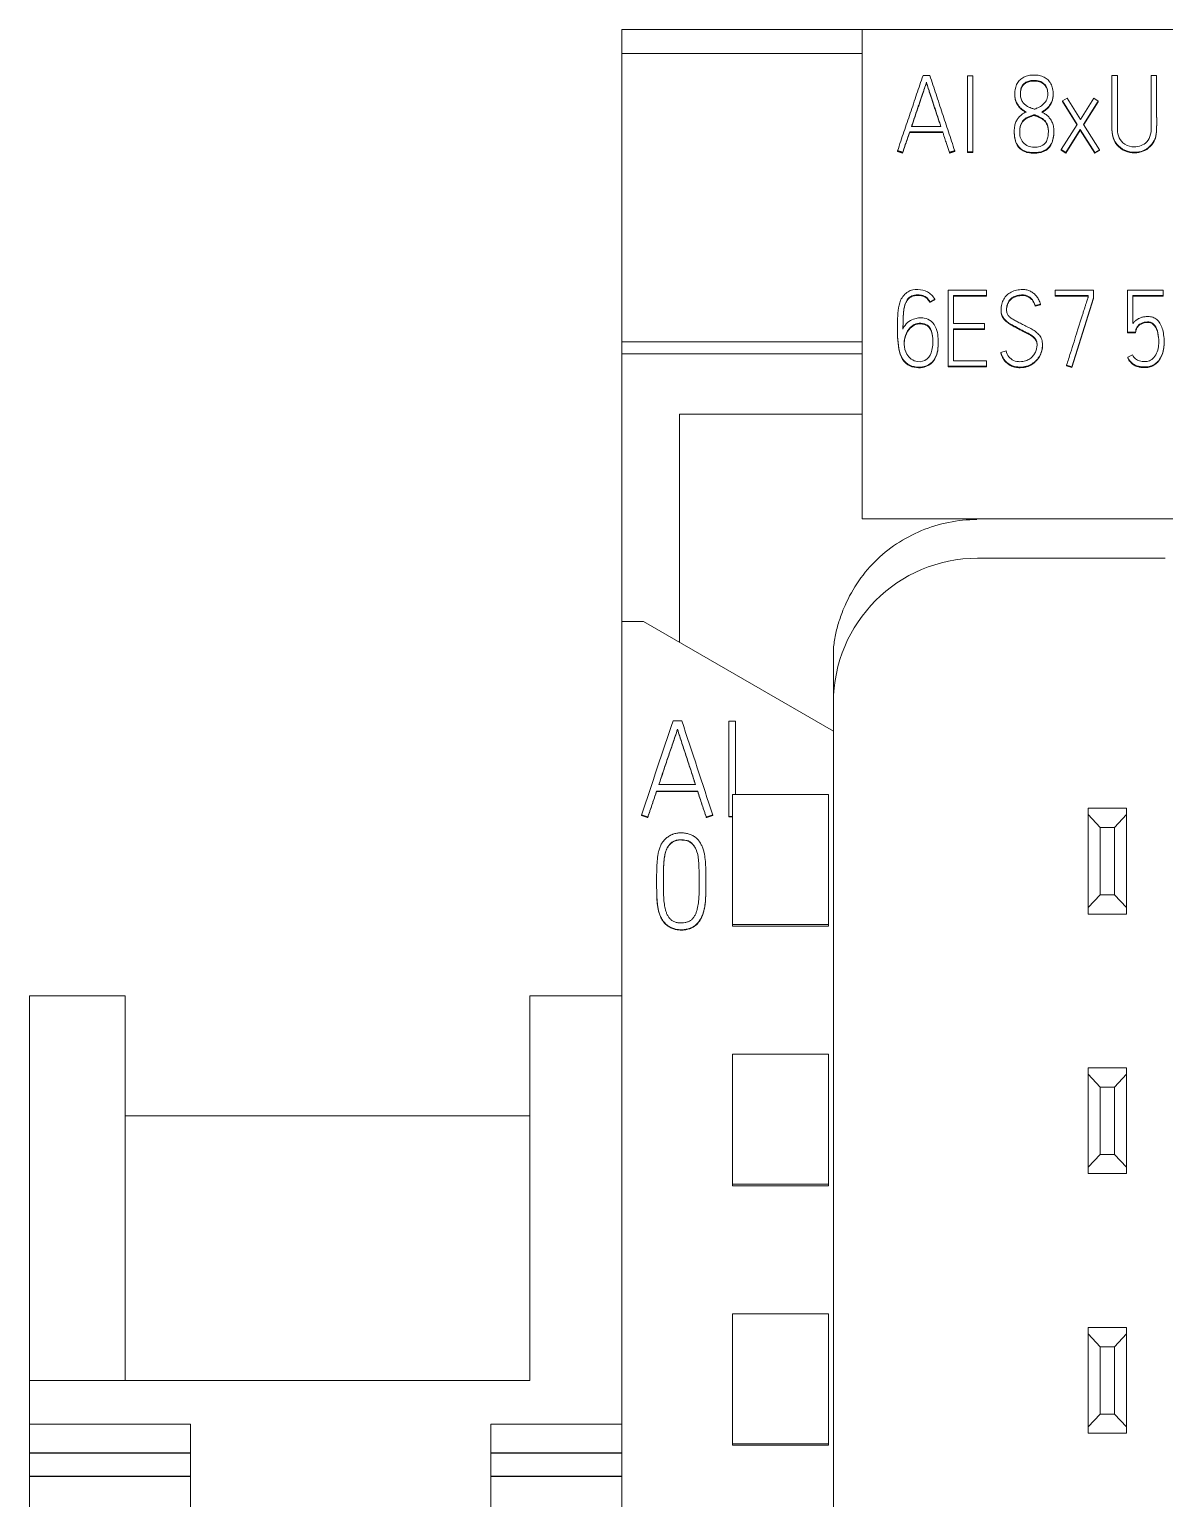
# Model space of a CAD drawing. Header units: millimetres. Extents: x 0 to 594, y 0 to 420.
# Drawn here: x 90.12 to 113.73, y 347.64 to 378.2 of the extents above; entities that cross this region are included whole.
import ezdxf

# ---------------------------------------------------------------- set-up
doc = ezdxf.new("R2010")
doc.units = ezdxf.units.MM
doc.layers.add('1', color=7, linetype='Continuous')

msp = doc.modelspace()

# ---------------------------------------------------------------- linework, layer by layer
at = {"layer": '1', "color": 7, "linetype": 'Continuous', "lineweight": 13}
for p, q in [((102.444, 378.201), (102.444, 377.701)), ((107.444, 378.201), (102.444, 378.201)), ((107.444, 368.018), (107.444, 378.201)), ((132.244, 378.201), (107.444, 378.201)), ((102.444, 371.701), (102.444, 377.701)), ((107.444, 377.701), (102.444, 377.701)), ((113.455, 377.243), (113.455, 377.23)), ((108.779, 377.102), (108.779, 377.089)), ((110.619, 376.857), (110.619, 376.844)), ((111.416, 376.844), (111.416, 376.856)), ((113.455, 377.009), (113.455, 376.988)), ((113.455, 376.804), (113.455, 376.817)), ((111.704, 376.772), (111.609, 376.713)), ((111.609, 376.713), (111.609, 376.7)), ((111.609, 376.713), (111.915, 376.226)), ((111.609, 376.7), (111.911, 376.22)), ((111.981, 376.33), (111.704, 376.772)), ((112.261, 376.768), (111.981, 376.33)), ((112.046, 376.226), (112.354, 376.708)), ((112.05, 376.22), (112.354, 376.695)), ((112.354, 376.708), (112.261, 376.768)), ((112.354, 376.708), (112.354, 376.695)), ((112.638, 376.619), (112.638, 376.606)), ((113.455, 376.558), (113.455, 376.545)), ((111.915, 376.226), (111.582, 375.702)), ((112.376, 375.696), (112.046, 376.226)), ((108.431, 376.072), (108.431, 376.059)), ((109.117, 376.072), (109.117, 376.059)), ((110.606, 376.082), (110.606, 376.07)), ((111.429, 376.067), (111.429, 376.08)), ((111.677, 375.643), (111.979, 376.12)), ((111.677, 375.63), (111.979, 376.108)), ((111.979, 376.12), (111.979, 376.108)), ((111.979, 376.12), (112.281, 375.638)), ((111.979, 376.108), (112.281, 375.626)), ((112.637, 376.199), (112.637, 376.186)), ((108.178, 375.678), (108.178, 375.665)), ((108.284, 375.643), (108.284, 375.63)), ((109.259, 375.63), (109.257, 375.636)), ((109.259, 375.643), (109.259, 375.63)), ((109.367, 375.678), (109.367, 375.665)), ((109.634, 375.654), (109.634, 375.641)), ((109.745, 375.654), (109.745, 375.641)), ((111.582, 375.702), (111.582, 375.69)), ((111.582, 375.702), (111.677, 375.643)), ((111.582, 375.69), (111.677, 375.63)), ((111.677, 375.643), (111.677, 375.63)), ((112.281, 375.638), (112.376, 375.696)), ((112.281, 375.626), (112.376, 375.683)), ((112.281, 375.638), (112.281, 375.626)), ((112.376, 375.696), (112.376, 375.683)), ((108.955, 372.588), (108.852, 372.535)), ((108.955, 372.575), (108.852, 372.522)), ((108.852, 372.535), (108.852, 372.522)), ((108.955, 372.588), (108.955, 372.575)), ((109.232, 372.777), (109.232, 371.195)), ((110.029, 372.777), (109.232, 372.777)), ((109.343, 372.084), (109.343, 372.665)), ((109.343, 372.665), (110.029, 372.665)), ((109.343, 372.652), (110.029, 372.652)), ((110.029, 372.665), (110.029, 372.777)), ((110.029, 372.665), (110.029, 372.652)), ((111.458, 372.779), (111.458, 372.667)), ((112.257, 372.779), (111.458, 372.779)), ((111.458, 372.667), (111.458, 372.655)), ((111.458, 372.667), (112.146, 372.667)), ((111.458, 372.655), (112.146, 372.655)), ((111.802, 371.184), (112.257, 372.619)), ((111.802, 371.171), (112.257, 372.606)), ((112.146, 372.667), (112.146, 372.636)), ((112.257, 372.619), (112.257, 372.779)), ((112.257, 372.619), (112.257, 372.606)), ((112.962, 372.777), (113.701, 372.777)), ((112.962, 371.906), (112.962, 372.777)), ((113.073, 372.667), (113.073, 372.082)), ((113.701, 372.667), (113.073, 372.667)), ((113.701, 372.655), (113.073, 372.655)), ((113.701, 372.777), (113.701, 372.667)), ((113.701, 372.667), (113.701, 372.655)), ((110.333, 372.366), (110.333, 372.354)), ((111.151, 372.487), (111.043, 372.456)), ((111.151, 372.474), (111.043, 372.443)), ((111.043, 372.456), (111.043, 372.443)), ((111.151, 372.487), (111.151, 372.474)), ((108.178, 371.992), (108.178, 371.98)), ((109.986, 372.084), (109.343, 372.084)), ((109.343, 371.305), (109.343, 371.974)), ((109.343, 371.974), (109.986, 371.974)), ((109.343, 371.961), (109.986, 371.961)), ((109.986, 371.974), (109.986, 372.084)), ((109.986, 371.974), (109.986, 371.961)), ((102.444, 371.702), (102.444, 371.451)), ((102.444, 371.701), (107.444, 371.701)), ((109.026, 371.69), (109.026, 371.703)), ((111.194, 371.629), (111.194, 371.641)), ((112.962, 371.906), (112.962, 371.893)), ((113.131, 371.906), (112.962, 371.906)), ((113.131, 371.893), (112.962, 371.893)), ((113.131, 371.906), (113.131, 371.893)), ((113.723, 371.687), (113.723, 371.7)), ((102.444, 371.451), (102.444, 365.882)), ((107.444, 371.451), (102.444, 371.451)), ((110.326, 371.483), (110.435, 371.514)), ((110.326, 371.483), (110.326, 371.47)), ((112.967, 371.384), (113.069, 371.43)), ((112.967, 371.384), (112.967, 371.371)), ((109.232, 371.195), (109.232, 371.182)), ((109.232, 371.195), (110.029, 371.195)), ((109.232, 371.182), (110.029, 371.182)), ((110.029, 371.305), (109.343, 371.305)), ((110.029, 371.195), (110.029, 371.305)), ((110.029, 371.195), (110.029, 371.182)), ((111.695, 371.219), (111.802, 371.184)), ((111.695, 371.219), (111.695, 371.206)), ((111.695, 371.206), (111.802, 371.171)), ((111.802, 371.184), (111.802, 371.171)), ((103.644, 365.449), (103.644, 370.196)), ((107.444, 370.196), (103.644, 370.196)), ((132.244, 368.018), (107.444, 368.018)), ((113.744, 367.201), (109.844, 367.201)), ((102.444, 365.882), (102.444, 252.464)), ((102.894, 365.882), (102.444, 365.882)), ((102.894, 365.882), (106.844, 363.601)), ((106.844, 365.322), (106.844, 363.601)), ((103.512, 363.822), (103.69, 363.822)), ((104.669, 361.829), (104.669, 363.813)), ((104.669, 363.813), (104.808, 363.813)), ((104.808, 363.813), (104.808, 362.288)), ((103.601, 363.645), (103.601, 363.639)), ((106.844, 363.601), (106.844, 254.786)), ((103.213, 362.494), (103.975, 362.494)), ((103.165, 362.354), (103.165, 362.348)), ((104.023, 362.354), (103.165, 362.354)), ((103.165, 362.348), (104.023, 362.348)), ((104.023, 362.354), (104.023, 362.348)), ((104.744, 359.584), (104.744, 362.288)), ((106.744, 362.288), (104.744, 362.288)), ((106.744, 359.584), (106.744, 362.288)), ((102.849, 361.86), (102.849, 361.854)), ((104.336, 361.86), (104.336, 361.854)), ((112.144, 362.001), (112.944, 362.001)), ((112.144, 361.868), (112.144, 362.001)), ((112.394, 361.601), (112.144, 361.868)), ((112.144, 359.935), (112.144, 361.868)), ((112.944, 361.868), (112.694, 361.601)), ((112.944, 362.001), (112.944, 361.868)), ((112.944, 361.868), (112.944, 359.935)), ((102.982, 361.816), (102.982, 361.809)), ((104.2, 361.816), (104.2, 361.809)), ((104.669, 361.829), (104.669, 361.823)), ((104.744, 361.829), (104.669, 361.829)), ((104.669, 361.823), (104.744, 361.823)), ((112.694, 361.601), (112.394, 361.601)), ((112.394, 361.601), (112.394, 360.201)), ((112.694, 360.201), (112.694, 361.601)), ((103.166, 360.493), (103.166, 360.487)), ((104.19, 360.445), (104.19, 360.451)), ((112.144, 359.935), (112.394, 360.201)), ((112.394, 360.201), (112.694, 360.201)), ((112.694, 360.201), (112.944, 359.935)), ((112.144, 359.801), (112.144, 359.935)), ((112.944, 359.801), (112.144, 359.801)), ((112.944, 359.935), (112.944, 359.801)), ((104.744, 359.55), (104.744, 359.584)), ((106.744, 359.584), (104.744, 359.584)), ((106.744, 359.55), (104.744, 359.55)), ((106.744, 359.55), (106.744, 359.584)), ((90.119, 358.101), (90.119, 350.101)), ((92.111, 358.101), (90.119, 358.101)), ((92.111, 358.101), (92.11, 350.101)), ((100.528, 358.101), (100.528, 358.101)), ((100.528, 358.101), (102.444, 358.101)), ((102.444, 358.101), (100.528, 358.101)), ((100.528, 358.101), (100.528, 350.101)), ((104.744, 354.183), (104.744, 356.886)), ((106.744, 356.886), (104.744, 356.886)), ((106.744, 354.183), (106.744, 356.886)), ((112.144, 356.601), (112.944, 356.601)), ((112.144, 356.468), (112.144, 356.601)), ((112.144, 354.535), (112.144, 356.468)), ((112.394, 356.201), (112.144, 356.468)), ((112.944, 356.468), (112.694, 356.201)), ((112.944, 356.601), (112.944, 356.468)), ((112.944, 356.468), (112.944, 354.535)), ((112.394, 356.201), (112.394, 354.801)), ((112.694, 356.201), (112.394, 356.201)), ((112.694, 354.801), (112.694, 356.201)), ((100.528, 355.606), (92.111, 355.606)), ((112.144, 354.535), (112.394, 354.801)), ((112.144, 354.401), (112.144, 354.535)), ((112.394, 354.801), (112.694, 354.801)), ((112.694, 354.801), (112.944, 354.535)), ((112.944, 354.535), (112.944, 354.401)), ((112.944, 354.401), (112.144, 354.401)), ((104.744, 354.15), (104.744, 354.183)), ((106.744, 354.183), (104.744, 354.183)), ((106.744, 354.15), (104.744, 354.15)), ((106.744, 354.15), (106.744, 354.183)), ((104.744, 348.781), (104.744, 351.484)), ((106.744, 351.484), (104.744, 351.484)), ((106.744, 348.781), (106.744, 351.484)), ((112.144, 351.201), (112.944, 351.201)), ((112.144, 351.068), (112.144, 351.201)), ((112.944, 351.201), (112.944, 351.068)), ((112.144, 349.135), (112.144, 351.068)), ((112.394, 350.801), (112.144, 351.068)), ((112.944, 351.068), (112.694, 350.801)), ((112.944, 351.068), (112.944, 349.135)), ((112.394, 350.801), (112.394, 349.401)), ((112.694, 350.801), (112.394, 350.801)), ((112.694, 349.401), (112.694, 350.801)), ((100.528, 350.101), (90.119, 350.101)), ((90.119, 350.101), (90.119, 349.193)), ((112.144, 349.135), (112.394, 349.401)), ((112.394, 349.401), (112.694, 349.401)), ((112.694, 349.401), (112.944, 349.135)), ((90.119, 349.193), (90.119, 348.584)), ((93.469, 349.193), (90.119, 349.193)), ((93.469, 349.193), (93.469, 325.01)), ((99.719, 346.451), (99.719, 349.193)), ((102.444, 349.193), (99.719, 349.193)), ((112.144, 349.001), (112.144, 349.135)), ((112.944, 349.001), (112.144, 349.001)), ((112.944, 349.135), (112.944, 349.001)), ((104.744, 348.75), (104.744, 348.781)), ((106.744, 348.781), (104.744, 348.781)), ((106.744, 348.75), (104.744, 348.75)), ((106.744, 348.75), (106.744, 348.781)), ((90.119, 348.101), (90.119, 348.584)), ((90.119, 348.101), (90.119, 326.101)), ((93.469, 348.101), (90.119, 348.101)), ((102.444, 348.101), (99.719, 348.101))]:
    msp.add_line(p, q, dxfattribs=at)
at = {"layer": '1', "color": 7, "linetype": 'Continuous', "lineweight": 25}
for p, q in [((93.469, 348.584), (90.119, 348.584)), ((102.444, 348.584), (99.719, 348.584)), ((93.469, 348.101), (90.119, 348.101)), ((102.444, 348.101), (99.719, 348.101))]:
    msp.add_line(p, q, dxfattribs=at)
at = {"layer": '1', "color": 7, "linetype": 'Continuous', "lineweight": 13}
msp.add_polyline3d([(104.2, 361.809, 0), (104.203, 361.81, 0), (104.206, 361.811, 0), (104.208, 361.812, 0), (104.211, 361.813, 0), (104.214, 361.814, 0), (104.216, 361.815, 0), (104.219, 361.816, 0), (104.222, 361.817, 0), (104.225, 361.817, 0), (104.227, 361.818, 0), (104.23, 361.819, 0), (104.233, 361.82, 0), (104.235, 361.821, 0), (104.238, 361.822, 0), (104.241, 361.823, 0), (104.244, 361.824, 0), (104.246, 361.825, 0), (104.249, 361.825, 0), (104.252, 361.826, 0), (104.255, 361.827, 0), (104.257, 361.828, 0), (104.26, 361.829, 0), (104.263, 361.83, 0), (104.265, 361.831, 0), (104.268, 361.832, 0), (104.271, 361.832, 0), (104.274, 361.833, 0), (104.276, 361.834, 0), (104.279, 361.835, 0), (104.282, 361.836, 0), (104.284, 361.837, 0), (104.287, 361.838, 0), (104.29, 361.839, 0), (104.293, 361.84, 0), (104.295, 361.84, 0), (104.298, 361.841, 0), (104.301, 361.842, 0), (104.303, 361.843, 0), (104.306, 361.844, 0), (104.309, 361.845, 0), (104.312, 361.846, 0), (104.314, 361.847, 0), (104.317, 361.847, 0), (104.32, 361.848, 0), (104.322, 361.849, 0), (104.325, 361.85, 0), (104.328, 361.851, 0), (104.331, 361.852, 0), (104.333, 361.853, 0), (104.336, 361.854, 0)], dxfattribs=at)
msp.add_arc((109.844, 364.201), 3, 90, 180, dxfattribs=at)
for centre, major_axis, ratio, start_param, end_param in [((84.753, 246.383), (335.396, 999.285), 0.018695, 1.459278, 1.461255), ((121.841, 247.267), (-325.727, 995.436), 0.01825, 4.821789, 4.823773)]:
    msp.add_ellipse(centre, major_axis=major_axis, ratio=ratio, start_param=start_param, end_param=end_param, dxfattribs=at)
for points, degree in [([(108.178, 375.678), (108.708, 377.243)], 1), ([(108.708, 377.243), (108.85, 377.243)], 1), ([(108.85, 377.243), (109.367, 375.678)], 1), ([(109.634, 375.654), (109.634, 377.236)], 1), ([(109.634, 377.236), (109.745, 377.236)], 1), ([(109.745, 377.236), (109.745, 375.654)], 1), ([(112.751, 377.243), (112.638, 377.243)], 1), ([(113.568, 377.243), (113.455, 377.243)], 1), ([(108.431, 376.072), (108.284, 375.643)], 1), ([(108.431, 376.059), (108.284, 375.63)], 1), ([(109.117, 376.072), (108.431, 376.072)], 1), ([(109.117, 376.059), (108.431, 376.059)], 1), ([(108.469, 376.184), (109.079, 376.184)], 1), ([(108.284, 375.643), (108.178, 375.678)], 1), ([(108.284, 375.63), (108.178, 375.665)], 1), ([(109.367, 375.678), (109.259, 375.643)], 1), ([(109.367, 375.665), (109.259, 375.63)], 1), ([(109.745, 375.654), (109.634, 375.654)], 1), ([(109.745, 375.641), (109.634, 375.641)], 1), ([(106.96, 365.882), (106.931, 365.791), (106.884, 365.606), (106.854, 365.418), (106.844, 365.322)], 3), ([(100.528, 350.101), (92.11, 350.101)], 1)]:
    msp.add_open_spline(points, degree=degree, dxfattribs=at)
for points, knots in [([(110.856, 376.486), (110.847, 376.491), (110.828, 376.501), (110.8, 376.519), (110.772, 376.538), (110.744, 376.56), (110.719, 376.586), (110.695, 376.613), (110.673, 376.645), (110.655, 376.679), (110.639, 376.717), (110.627, 376.759), (110.62, 376.805), (110.617, 376.878), (110.625, 376.971), (110.661, 377.076), (110.724, 377.156), (110.807, 377.212), (110.907, 377.246), (111.017, 377.255), (111.127, 377.246), (111.228, 377.212), (111.312, 377.154), (111.374, 377.072), (111.409, 376.966), (111.419, 376.864), (111.411, 376.774), (111.389, 376.703), (111.354, 376.637), (111.306, 376.577), (111.247, 376.525), (111.202, 376.496), (111.178, 376.484)], [0, 0, 0, 0, 0.014556, 0.029567, 0.045073, 0.06094, 0.077119, 0.093748, 0.110887, 0.128668, 0.147296, 0.166948, 0.187898, 0.210413, 0.266348, 0.314631, 0.359149, 0.40325, 0.449199, 0.499993, 0.551851, 0.598383, 0.642757, 0.687636, 0.736493, 0.793087, 0.826472, 0.85944, 0.893283, 0.927929, 0.963171, 1, 1, 1, 1]), ([(111.017, 376.545), (111.022, 376.544), (111.041, 376.545), (111.075, 376.565), (111.143, 376.584), (111.22, 376.649), (111.29, 376.738), (111.308, 376.858), (111.295, 376.991), (111.206, 377.109), (111.091, 377.137), (111.005, 377.141), (110.928, 377.135), (110.846, 377.107), (110.777, 377.05), (110.738, 376.96), (110.731, 376.875), (110.735, 376.789), (110.759, 376.715), (110.806, 376.654), (110.86, 376.613), (110.901, 376.59), (110.94, 376.572), (110.967, 376.561), (110.994, 376.553), (111.007, 376.546), (111.017, 376.545)], [0, 0, 0, 0, 0.007812, 0.03125, 0.0625, 0.125, 0.1875, 0.25, 0.3125, 0.40625, 0.46875, 0.5, 0.546875, 0.59375, 0.640625, 0.6875, 0.75, 0.78125, 0.828125, 0.875, 0.90625, 0.9375, 0.953125, 0.976562, 0.984375, 1, 1, 1, 1]), ([(111.303, 376.856), (111.303, 376.891), (111.292, 376.981), (111.206, 377.096), (111.091, 377.124), (111.005, 377.128), (110.928, 377.122), (110.846, 377.094), (110.777, 377.038), (110.739, 376.949), (110.733, 376.883), (110.733, 376.846)], [0, 0, 0, 0, 0.114744, 0.30519, 0.432154, 0.495636, 0.590859, 0.686082, 0.781305, 0.876528, 1, 1, 1, 1]), ([(112.638, 377.243), (112.638, 377.173), (112.638, 377.017), (112.638, 376.777), (112.638, 376.538), (112.64, 376.322), (112.633, 376.116), (112.663, 375.903), (112.806, 375.727), (113, 375.642), (113.197, 375.642), (113.373, 375.711), (113.496, 375.837), (113.566, 375.999), (113.569, 376.189), (113.568, 376.42), (113.568, 376.691), (113.568, 376.955), (113.568, 377.141), (113.568, 377.228), (113.568, 377.243)], [0, 0, 0, 0, 0.056588, 0.12618, 0.193845, 0.248988, 0.301001, 0.361119, 0.417663, 0.475034, 0.525525, 0.571601, 0.623134, 0.662261, 0.7114, 0.774249, 0.84962, 0.929927, 0.98784, 1, 1, 1, 1]), ([(113.455, 377.243), (113.455, 377.201), (113.455, 377.102), (113.455, 376.933), (113.455, 376.712), (113.455, 376.455), (113.456, 376.201), (113.452, 375.98), (113.348, 375.834), (113.208, 375.762), (113.037, 375.748), (112.863, 375.822), (112.756, 375.985), (112.75, 376.156), (112.752, 376.332), (112.751, 376.54), (112.752, 376.793), (112.751, 377.036), (112.751, 377.188), (112.751, 377.243)], [0, 0, 0, 0, 0.037912, 0.088194, 0.15005, 0.235584, 0.316728, 0.37904, 0.427403, 0.467304, 0.515197, 0.575318, 0.625401, 0.679015, 0.724908, 0.783705, 0.863784, 0.951314, 1, 1, 1, 1]), ([(108.779, 377.102), (108.776, 377.094), (108.769, 377.072), (108.756, 377.032), (108.738, 376.978), (108.716, 376.913), (108.691, 376.839), (108.663, 376.758), (108.633, 376.67), (108.601, 376.577), (108.568, 376.48), (108.535, 376.381), (108.501, 376.282), (108.479, 376.217), (108.469, 376.184)], [0, 0, 0, 0, 0.027278, 0.070772, 0.130481, 0.202611, 0.283368, 0.372754, 0.469089, 0.570695, 0.677572, 0.786406, 0.893882, 1, 1, 1, 1]), ([(108.779, 377.089), (108.776, 377.081), (108.769, 377.059), (108.756, 377.019), (108.738, 376.966), (108.716, 376.901), (108.691, 376.826), (108.663, 376.745), (108.633, 376.657), (108.601, 376.564), (108.568, 376.467), (108.535, 376.368), (108.503, 376.274), (108.482, 376.213), (108.473, 376.184)], [0, 0, 0, 0, 0.027661, 0.071766, 0.132313, 0.205456, 0.287346, 0.377986, 0.475674, 0.578706, 0.687084, 0.797446, 0.90643, 1, 1, 1, 1]), ([(109.079, 376.184), (109.068, 376.217), (109.047, 376.282), (109.015, 376.381), (108.982, 376.48), (108.95, 376.577), (108.92, 376.67), (108.891, 376.758), (108.864, 376.839), (108.84, 376.913), (108.819, 376.978), (108.802, 377.032), (108.789, 377.072), (108.782, 377.094), (108.779, 377.102)], [0, 0, 0, 0, 0.106064, 0.213567, 0.322511, 0.429491, 0.5311, 0.627338, 0.716604, 0.797292, 0.869405, 0.929132, 0.972664, 1, 1, 1, 1]), ([(109.075, 376.184), (109.066, 376.213), (109.046, 376.274), (109.015, 376.368), (108.982, 376.467), (108.95, 376.564), (108.92, 376.657), (108.891, 376.745), (108.864, 376.826), (108.84, 376.901), (108.819, 376.966), (108.802, 377.019), (108.789, 377.059), (108.782, 377.081), (108.779, 377.089)], [0, 0, 0, 0, 0.093515, 0.202527, 0.313001, 0.421482, 0.524517, 0.622107, 0.712625, 0.794447, 0.867572, 0.928138, 0.97228, 1, 1, 1, 1]), ([(110.856, 376.473), (110.847, 376.478), (110.828, 376.489), (110.8, 376.506), (110.772, 376.526), (110.744, 376.548), (110.719, 376.573), (110.695, 376.601), (110.673, 376.632), (110.655, 376.667), (110.639, 376.705), (110.627, 376.747), (110.62, 376.792), (110.619, 376.826), (110.619, 376.844), (110.619, 376.846)], [0, 0, 0, 0, 0.068397, 0.138937, 0.211797, 0.286356, 0.362379, 0.440519, 0.521055, 0.604608, 0.692141, 0.784485, 0.882929, 0.988726, 1, 1, 1, 1]), ([(111.416, 376.846), (111.416, 376.842), (111.415, 376.814), (111.411, 376.761), (111.389, 376.69), (111.354, 376.624), (111.306, 376.564), (111.247, 376.512), (111.202, 376.484), (111.178, 376.471)], [0, 0, 0, 0, 0.025577, 0.182798, 0.338056, 0.497434, 0.660595, 0.826558, 1, 1, 1, 1]), ([(112.637, 376.186), (112.637, 376.162), (112.638, 376.062), (112.663, 375.89), (112.806, 375.714), (113, 375.629), (113.197, 375.63), (113.373, 375.699), (113.496, 375.824), (113.566, 375.986), (113.569, 376.176), (113.568, 376.407), (113.568, 376.615), (113.568, 376.745), (113.568, 376.782)], [0, 0, 0, 0, 0.033223, 0.13371, 0.228223, 0.324119, 0.408514, 0.48553, 0.571667, 0.637068, 0.719204, 0.824256, 0.950238, 1, 1, 1, 1]), ([(111.178, 376.484), (111.188, 376.479), (111.208, 376.468), (111.238, 376.45), (111.267, 376.43), (111.296, 376.407), (111.323, 376.38), (111.349, 376.349), (111.372, 376.315), (111.391, 376.277), (111.408, 376.235), (111.42, 376.189), (111.427, 376.139), (111.431, 376.056), (111.423, 375.951), (111.389, 375.832), (111.326, 375.742), (111.24, 375.68), (111.134, 375.645), (111.017, 375.635), (110.899, 375.645), (110.794, 375.68), (110.708, 375.742), (110.646, 375.833), (110.612, 375.952), (110.604, 376.058), (110.607, 376.141), (110.614, 376.191), (110.626, 376.236), (110.641, 376.278), (110.66, 376.315), (110.681, 376.349), (110.706, 376.38), (110.732, 376.407), (110.762, 376.431), (110.792, 376.452), (110.824, 376.47), (110.845, 376.481), (110.856, 376.486)], [0, 0, 0, 0, 0.013971, 0.028402, 0.043336, 0.058719, 0.0746, 0.091138, 0.108303, 0.126121, 0.144793, 0.164595, 0.185892, 0.208937, 0.268471, 0.31829, 0.36183, 0.40395, 0.448807, 0.499659, 0.550001, 0.594568, 0.636606, 0.68023, 0.730342, 0.790387, 0.813379, 0.834502, 0.85399, 0.872294, 0.889768, 0.906584, 0.922873, 0.938755, 0.95442, 0.969879, 0.985049, 1, 1, 1, 1]), ([(111.024, 376.423), (111.022, 376.424), (111.016, 376.424), (111.002, 376.418), (110.973, 376.414), (110.93, 376.391), (110.866, 376.369), (110.788, 376.312), (110.727, 376.21), (110.717, 376.085), (110.721, 375.954), (110.788, 375.846), (110.888, 375.762), (111.018, 375.746), (111.144, 375.758), (111.251, 375.818), (111.298, 375.915), (111.312, 375.997), (111.317, 376.07), (111.315, 376.138), (111.303, 376.2), (111.278, 376.257), (111.244, 376.305), (111.204, 376.339), (111.169, 376.362), (111.141, 376.377), (111.115, 376.39), (111.091, 376.4), (111.072, 376.407), (111.054, 376.414), (111.039, 376.418), (111.029, 376.422), (111.024, 376.423)], [0, 0, 0, 0, 0.003906, 0.007812, 0.023438, 0.046875, 0.078125, 0.125, 0.1875, 0.25, 0.3125, 0.375, 0.4375, 0.5, 0.5625, 0.625, 0.671875, 0.71875, 0.75, 0.78125, 0.820312, 0.84375, 0.875, 0.90625, 0.921875, 0.9375, 0.953125, 0.964844, 0.976562, 0.984375, 0.992188, 1, 1, 1, 1]), ([(111.024, 376.41), (111.022, 376.411), (111.016, 376.411), (111.002, 376.405), (110.973, 376.401), (110.93, 376.378), (110.866, 376.357), (110.788, 376.299), (110.727, 376.197), (110.72, 376.108), (110.719, 376.06), (110.719, 376.054)], [0, 0, 0, 0, 0.015104, 0.030208, 0.090623, 0.181247, 0.302078, 0.483325, 0.724988, 0.966651, 1, 1, 1, 1]), ([(111.316, 376.068), (111.316, 376.085), (111.314, 376.128), (111.303, 376.187), (111.278, 376.245), (111.244, 376.292), (111.204, 376.326), (111.169, 376.349), (111.141, 376.364), (111.115, 376.377), (111.091, 376.387), (111.072, 376.394), (111.054, 376.401), (111.039, 376.405), (111.029, 376.409), (111.024, 376.41)], [0, 0, 0, 0, 0.106174, 0.265786, 0.361553, 0.489242, 0.616932, 0.680776, 0.744621, 0.808466, 0.856349, 0.904233, 0.936155, 0.968078, 1, 1, 1, 1]), ([(109.259, 375.643), (109.254, 375.656), (109.246, 375.683), (109.232, 375.725), (109.217, 375.767), (109.202, 375.81), (109.187, 375.855), (109.17, 375.904), (109.153, 375.957), (109.135, 376.013), (109.123, 376.052), (109.117, 376.072)], [0, 0, 0, 0, 0.091427, 0.189007, 0.292759, 0.387174, 0.491688, 0.606301, 0.72982, 0.861052, 1, 1, 1, 1]), ([(111.429, 376.065), (111.429, 376.02), (111.422, 375.936), (111.389, 375.82), (111.326, 375.729), (111.24, 375.667), (111.134, 375.632), (111.017, 375.622), (110.899, 375.632), (110.794, 375.668), (110.708, 375.729), (110.646, 375.82), (110.612, 375.937), (110.606, 376.022), (110.606, 376.068)], [0, 0, 0, 0, 0.098032, 0.184613, 0.260281, 0.333482, 0.411438, 0.499815, 0.587305, 0.664757, 0.737815, 0.813629, 0.90072, 1, 1, 1, 1]), ([(108.291, 371.978), (108.317, 372.027), (108.378, 372.103), (108.496, 372.18), (108.619, 372.202), (108.747, 372.201), (108.895, 372.139), (108.991, 371.988), (109.026, 371.807), (109.028, 371.626), (109.002, 371.442), (108.915, 371.271), (108.748, 371.18), (108.563, 371.17), (108.375, 371.223), (108.238, 371.4), (108.187, 371.629), (108.177, 371.877), (108.177, 372.121), (108.187, 372.353), (108.226, 372.578), (108.376, 372.766), (108.6, 372.804), (108.817, 372.758), (108.914, 372.657), (108.955, 372.588)], [0, 0, 0, 0, 0.03564, 0.067865, 0.092923, 0.119268, 0.154068, 0.197126, 0.234707, 0.279879, 0.320329, 0.360962, 0.405677, 0.442102, 0.485709, 0.532505, 0.586175, 0.644312, 0.701767, 0.753421, 0.803151, 0.856352, 0.904259, 0.950465, 1, 1, 1, 1]), ([(108.852, 372.535), (108.845, 372.55), (108.827, 372.579), (108.792, 372.616), (108.751, 372.644), (108.704, 372.665), (108.653, 372.678), (108.595, 372.682), (108.535, 372.678), (108.477, 372.662), (108.428, 372.635), (108.39, 372.597), (108.359, 372.55), (108.336, 372.494), (108.318, 372.429), (108.305, 372.355), (108.298, 372.273), (108.294, 372.182), (108.292, 372.083), (108.291, 372.014), (108.291, 371.978)], [0, 0, 0, 0, 0.043481, 0.085549, 0.127923, 0.170971, 0.214845, 0.260884, 0.317917, 0.367656, 0.41257, 0.456833, 0.503792, 0.555243, 0.612421, 0.675966, 0.746378, 0.823872, 0.908402, 1, 1, 1, 1]), ([(108.852, 372.522), (108.845, 372.538), (108.827, 372.566), (108.792, 372.603), (108.751, 372.632), (108.704, 372.653), (108.653, 372.665), (108.595, 372.669), (108.535, 372.665), (108.477, 372.65), (108.428, 372.622), (108.39, 372.584), (108.359, 372.537), (108.336, 372.481), (108.318, 372.416), (108.305, 372.342), (108.298, 372.26), (108.294, 372.169), (108.292, 372.07), (108.291, 372.001), (108.291, 371.966)], [0, 0, 0, 0, 0.043481, 0.085549, 0.127923, 0.170971, 0.214845, 0.260884, 0.317917, 0.367656, 0.41257, 0.456833, 0.503792, 0.555243, 0.612421, 0.675966, 0.746378, 0.823872, 0.908402, 1, 1, 1, 1]), ([(111.043, 372.456), (111.041, 372.463), (111.036, 372.478), (111.026, 372.501), (111.015, 372.526), (111.001, 372.551), (110.985, 372.575), (110.965, 372.598), (110.943, 372.62), (110.917, 372.639), (110.888, 372.656), (110.856, 372.669), (110.82, 372.677), (110.785, 372.679), (110.752, 372.677), (110.72, 372.674), (110.685, 372.67), (110.647, 372.662), (110.61, 372.647), (110.574, 372.628), (110.539, 372.603), (110.509, 372.57), (110.481, 372.531), (110.46, 372.484), (110.448, 372.427), (110.445, 372.373), (110.447, 372.328), (110.456, 372.294), (110.472, 372.265), (110.492, 372.239), (110.516, 372.214), (110.545, 372.192), (110.577, 372.171), (110.612, 372.151), (110.651, 372.131), (110.691, 372.111), (110.733, 372.089), (110.778, 372.065), (110.825, 372.04), (110.874, 372.015), (110.924, 371.991), (110.972, 371.966), (111.017, 371.938), (111.058, 371.909), (111.096, 371.876), (111.129, 371.839), (111.157, 371.798), (111.179, 371.752), (111.191, 371.698), (111.195, 371.642), (111.191, 371.584), (111.18, 371.527), (111.163, 371.472), (111.138, 371.418), (111.107, 371.368), (111.07, 371.322), (111.027, 371.281), (110.977, 371.246), (110.922, 371.216), (110.861, 371.193), (110.795, 371.18), (110.717, 371.175), (110.632, 371.182), (110.545, 371.208), (110.47, 371.253), (110.407, 371.314), (110.358, 371.392), (110.335, 371.452), (110.326, 371.483)], [0, 0, 0, 0, 0.006902, 0.014527, 0.0229, 0.03171, 0.040697, 0.049939, 0.059406, 0.069126, 0.079243, 0.089792, 0.100957, 0.11302, 0.121351, 0.131067, 0.142193, 0.154038, 0.166072, 0.178522, 0.191399, 0.204849, 0.219214, 0.234859, 0.25249, 0.272668, 0.283841, 0.294211, 0.304173, 0.314215, 0.324636, 0.335605, 0.347264, 0.35967, 0.372854, 0.386723, 0.401163, 0.416176, 0.433071, 0.449927, 0.466747, 0.483271, 0.499286, 0.514866, 0.530063, 0.545048, 0.560066, 0.575472, 0.591898, 0.609868, 0.627376, 0.645005, 0.66302, 0.681094, 0.698922, 0.71679, 0.734853, 0.753306, 0.772468, 0.792214, 0.812556, 0.833938, 0.86301, 0.889874, 0.915888, 0.942166, 0.969784, 1, 1, 1, 1]), ([(110.435, 371.514), (110.444, 371.469), (110.483, 371.387), (110.591, 371.302), (110.701, 371.286), (110.785, 371.292), (110.842, 371.303), (110.891, 371.324), (110.933, 371.35), (110.97, 371.38), (111.001, 371.414), (111.027, 371.45), (111.047, 371.489), (111.062, 371.528), (111.072, 371.568), (111.079, 371.605), (111.081, 371.644), (111.079, 371.683), (111.069, 371.722), (111.052, 371.755), (111.029, 371.785), (111.002, 371.812), (110.97, 371.836), (110.935, 371.859), (110.897, 371.88), (110.856, 371.9), (110.812, 371.921), (110.768, 371.943), (110.722, 371.967), (110.676, 371.993), (110.629, 372.018), (110.583, 372.042), (110.537, 372.066), (110.496, 372.092), (110.457, 372.12), (110.422, 372.151), (110.392, 372.185), (110.366, 372.222), (110.346, 372.264), (110.335, 372.312), (110.331, 372.367), (110.335, 372.425), (110.345, 372.484), (110.363, 372.539), (110.388, 372.59), (110.418, 372.636), (110.454, 372.676), (110.495, 372.711), (110.543, 372.74), (110.596, 372.762), (110.654, 372.779), (110.716, 372.788), (110.787, 372.792), (110.865, 372.785), (110.944, 372.758), (111.013, 372.713), (111.073, 372.652), (111.12, 372.575), (111.142, 372.517), (111.151, 372.487)], [0, 0, 0, 0, 0.042395, 0.079774, 0.121236, 0.140075, 0.157254, 0.173247, 0.188397, 0.202796, 0.216711, 0.230265, 0.243508, 0.256652, 0.269293, 0.280934, 0.291684, 0.304893, 0.316879, 0.328106, 0.339273, 0.350814, 0.362909, 0.375637, 0.388999, 0.403044, 0.417696, 0.432849, 0.448511, 0.464937, 0.481153, 0.497163, 0.51278, 0.527863, 0.542482, 0.556645, 0.570443, 0.584077, 0.597961, 0.612786, 0.629037, 0.64828, 0.666584, 0.684253, 0.701354, 0.717933, 0.734308, 0.750738, 0.767515, 0.784992, 0.803232, 0.822275, 0.842375, 0.868294, 0.892965, 0.917787, 0.943448, 0.970498, 1, 1, 1, 1]), ([(111.043, 372.443), (111.041, 372.45), (111.036, 372.465), (111.026, 372.489), (111.015, 372.513), (111.001, 372.538), (110.985, 372.562), (110.965, 372.586), (110.943, 372.607), (110.917, 372.626), (110.888, 372.643), (110.856, 372.656), (110.82, 372.664), (110.785, 372.666), (110.752, 372.665), (110.72, 372.662), (110.685, 372.657), (110.647, 372.649), (110.61, 372.635), (110.574, 372.616), (110.539, 372.59), (110.509, 372.558), (110.481, 372.519), (110.46, 372.471), (110.449, 372.416), (110.446, 372.378), (110.446, 372.359)], [0, 0, 0, 0, 0.025535, 0.053746, 0.084726, 0.117324, 0.150572, 0.184768, 0.219795, 0.255756, 0.293187, 0.332218, 0.373527, 0.418158, 0.448979, 0.484928, 0.526094, 0.569916, 0.614442, 0.660505, 0.708148, 0.757909, 0.811058, 0.868941, 0.934177, 1, 1, 1, 1]), ([(112.146, 372.636), (112.144, 372.633), (112.141, 372.623), (112.133, 372.601), (112.122, 372.567), (112.108, 372.522), (112.09, 372.468), (112.071, 372.405), (112.048, 372.335), (112.024, 372.259), (111.999, 372.178), (111.972, 372.094), (111.945, 372.008), (111.903, 371.878), (111.847, 371.699), (111.773, 371.465), (111.722, 371.303), (111.695, 371.219)], [0, 0, 0, 0, 0.006664, 0.022274, 0.046836, 0.07897, 0.117297, 0.161819, 0.211415, 0.264968, 0.322476, 0.382404, 0.443215, 0.50491, 0.65714, 0.82217, 1, 1, 1, 1]), ([(111.08, 371.63), (111.08, 371.644), (111.078, 371.671), (111.069, 371.709), (111.052, 371.743), (111.029, 371.772), (111.002, 371.799), (110.97, 371.823), (110.935, 371.846), (110.897, 371.868), (110.856, 371.888), (110.812, 371.908), (110.768, 371.931), (110.722, 371.955), (110.676, 371.981), (110.629, 372.005), (110.583, 372.029), (110.537, 372.053), (110.496, 372.08), (110.457, 372.108), (110.422, 372.138), (110.392, 372.173), (110.366, 372.209), (110.346, 372.251), (110.335, 372.299), (110.333, 372.336), (110.333, 372.357), (110.333, 372.36)], [0, 0, 0, 0, 0.037363, 0.072654, 0.105707, 0.138586, 0.172568, 0.20818, 0.245654, 0.284995, 0.326348, 0.369486, 0.414101, 0.460216, 0.508578, 0.556324, 0.603462, 0.649443, 0.693851, 0.736893, 0.778592, 0.819218, 0.85936, 0.900239, 0.943889, 0.991738, 1, 1, 1, 1]), ([(113.073, 372.082), (113.078, 372.088), (113.088, 372.101), (113.104, 372.119), (113.122, 372.137), (113.142, 372.154), (113.165, 372.17), (113.189, 372.185), (113.215, 372.198), (113.245, 372.209), (113.277, 372.218), (113.312, 372.224), (113.349, 372.228), (113.408, 372.231), (113.487, 372.22), (113.575, 372.17), (113.643, 372.088), (113.691, 371.978), (113.718, 371.843), (113.725, 371.72), (113.722, 371.617), (113.712, 371.545), (113.695, 371.479), (113.673, 371.419), (113.645, 371.365), (113.613, 371.317), (113.576, 371.275), (113.533, 371.24), (113.487, 371.213), (113.436, 371.193), (113.382, 371.182), (113.338, 371.179), (113.305, 371.18), (113.28, 371.181), (113.252, 371.182), (113.221, 371.186), (113.188, 371.194), (113.153, 371.204), (113.119, 371.219), (113.085, 371.24), (113.051, 371.265), (113.019, 371.297), (112.99, 371.337), (112.974, 371.368), (112.967, 371.384)], [0, 0, 0, 0, 0.010575, 0.021534, 0.032937, 0.044729, 0.056875, 0.069452, 0.0826, 0.096505, 0.111279, 0.126985, 0.143702, 0.161538, 0.205913, 0.248141, 0.293825, 0.346182, 0.40699, 0.478261, 0.512629, 0.544859, 0.575282, 0.604004, 0.631084, 0.6569, 0.681684, 0.705765, 0.729734, 0.753772, 0.778045, 0.803118, 0.812005, 0.822876, 0.835737, 0.849942, 0.864952, 0.880894, 0.897668, 0.915306, 0.934053, 0.954105, 0.975931, 1, 1, 1, 1]), ([(109.026, 371.692), (109.026, 371.663), (109.023, 371.576), (109.002, 371.43), (108.915, 371.259), (108.748, 371.167), (108.563, 371.157), (108.375, 371.21), (108.238, 371.387), (108.187, 371.617), (108.179, 371.818), (108.178, 371.941), (108.178, 371.98)], [0, 0, 0, 0, 0.047379, 0.146039, 0.245143, 0.354204, 0.443047, 0.549405, 0.663541, 0.794443, 0.936242, 1, 1, 1, 1]), ([(108.662, 372.088), (108.613, 372.09), (108.52, 372.073), (108.394, 371.96), (108.324, 371.81), (108.309, 371.625), (108.349, 371.464), (108.457, 371.335), (108.613, 371.269), (108.814, 371.321), (108.898, 371.504), (108.916, 371.687), (108.91, 371.87), (108.84, 372.055), (108.711, 372.086), (108.662, 372.088)], [0, 0, 0, 0, 0.0625, 0.125, 0.21875, 0.28125, 0.375, 0.4375, 0.5, 0.59375, 0.6875, 0.75, 0.84375, 0.9375, 1, 1, 1, 1]), ([(108.662, 372.076), (108.613, 372.078), (108.52, 372.06), (108.394, 371.948), (108.328, 371.806), (108.317, 371.701), (108.317, 371.664)], [0, 0, 0, 0, 0.232842, 0.465685, 0.814948, 1, 1, 1, 1]), ([(108.912, 371.702), (108.912, 371.754), (108.903, 371.874), (108.84, 372.042), (108.711, 372.074), (108.662, 372.076)], [0, 0, 0, 0, 0.310868, 0.724347, 1, 1, 1, 1]), ([(113.069, 371.43), (113.084, 371.397), (113.122, 371.346), (113.216, 371.295), (113.317, 371.288), (113.427, 371.302), (113.524, 371.376), (113.586, 371.494), (113.617, 371.639), (113.61, 371.803), (113.583, 371.969), (113.488, 372.116), (113.336, 372.122), (113.223, 372.086), (113.147, 372.002), (113.132, 371.942), (113.131, 371.906)], [0, 0, 0, 0, 0.059022, 0.110017, 0.175174, 0.228533, 0.294979, 0.374406, 0.452147, 0.547151, 0.653629, 0.744768, 0.81483, 0.893356, 0.941956, 1, 1, 1, 1]), ([(113.613, 371.684), (113.613, 371.717), (113.607, 371.812), (113.583, 371.956), (113.488, 372.103), (113.336, 372.109), (113.223, 372.073), (113.147, 371.989), (113.132, 371.93), (113.131, 371.893)], [0, 0, 0, 0, 0.110862, 0.319923, 0.498869, 0.636431, 0.790612, 0.886035, 1, 1, 1, 1]), ([(111.194, 371.63), (111.194, 371.63), (111.194, 371.61), (111.191, 371.571), (111.18, 371.515), (111.163, 371.459), (111.138, 371.405), (111.107, 371.355), (111.07, 371.31), (111.027, 371.269), (110.977, 371.233), (110.922, 371.203), (110.861, 371.181), (110.795, 371.167), (110.717, 371.162), (110.632, 371.169), (110.545, 371.195), (110.47, 371.24), (110.407, 371.302), (110.358, 371.38), (110.335, 371.439), (110.326, 371.47)], [0, 0, 0, 0, 0.001261, 0.046083, 0.091213, 0.137331, 0.183601, 0.229241, 0.274983, 0.321224, 0.368462, 0.417518, 0.468068, 0.520144, 0.574882, 0.649305, 0.718077, 0.784672, 0.851944, 0.922648, 1, 1, 1, 1]), ([(113.723, 371.687), (113.723, 371.684), (113.723, 371.656), (113.722, 371.604), (113.712, 371.533), (113.695, 371.467), (113.673, 371.407), (113.645, 371.352), (113.613, 371.304), (113.576, 371.262), (113.533, 371.228), (113.487, 371.2), (113.436, 371.181), (113.382, 371.169), (113.338, 371.166), (113.305, 371.167), (113.28, 371.168), (113.252, 371.17), (113.221, 371.173), (113.188, 371.181), (113.153, 371.191), (113.119, 371.206), (113.085, 371.227), (113.051, 371.252), (113.019, 371.284), (112.99, 371.325), (112.974, 371.355), (112.967, 371.371)], [0, 0, 0, 0, 0.006507, 0.07195, 0.133322, 0.191255, 0.245946, 0.297513, 0.346671, 0.393864, 0.439719, 0.485361, 0.531134, 0.577354, 0.625098, 0.642021, 0.662722, 0.687212, 0.714261, 0.742843, 0.773199, 0.80514, 0.838725, 0.874425, 0.912607, 0.954167, 1, 1, 1, 1]), ([(109.827, 368.006), (109.433, 368.006), (108.649, 367.845), (107.646, 367.184), (107.153, 366.434), (106.988, 365.973), (106.96, 365.882)], [0, 0, 0, 0, 0.308367, 0.616734, 0.925101, 1, 1, 1, 1]), ([(103.601, 363.645), (103.585, 363.597), (103.569, 363.549), (103.537, 363.453), (103.521, 363.405), (103.472, 363.261), (103.439, 363.166), (103.374, 362.974), (103.342, 362.878), (103.277, 362.686), (103.245, 362.59), (103.213, 362.494)], [0, 0, 0, 0, 0.125, 0.125, 0.25, 0.25, 0.5, 0.5, 0.75, 0.75, 1, 1, 1, 1]), ([(103.215, 362.494), (103.246, 362.588), (103.278, 362.682), (103.342, 362.872), (103.374, 362.968), (103.439, 363.159), (103.472, 363.255), (103.521, 363.399), (103.537, 363.447), (103.569, 363.543), (103.585, 363.591), (103.601, 363.639)], [0, 0, 0, 0, 0.245947, 0.245947, 0.497298, 0.497298, 0.748649, 0.748649, 0.874324, 0.874324, 1, 1, 1, 1]), ([(103.975, 362.494), (103.945, 362.59), (103.914, 362.686), (103.851, 362.878), (103.819, 362.974), (103.756, 363.165), (103.725, 363.261), (103.678, 363.405), (103.663, 363.453), (103.632, 363.549), (103.617, 363.597), (103.601, 363.645)], [0, 0, 0, 0, 0.25, 0.25, 0.5, 0.5, 0.75, 0.75, 0.875, 0.875, 1, 1, 1, 1]), ([(103.601, 363.639), (103.617, 363.591), (103.632, 363.543), (103.663, 363.447), (103.678, 363.399), (103.725, 363.255), (103.756, 363.159), (103.819, 362.968), (103.851, 362.872), (103.913, 362.682), (103.943, 362.588), (103.973, 362.494)], [0, 0, 0, 0, 0.125676, 0.125676, 0.251351, 0.251351, 0.502702, 0.502702, 0.754053, 0.754053, 1, 1, 1, 1]), ([(104.2, 361.816), (104.193, 361.838), (104.186, 361.861), (104.171, 361.906), (104.163, 361.928), (104.148, 361.972), (104.14, 361.995), (104.125, 362.039), (104.117, 362.062), (104.095, 362.129), (104.08, 362.174), (104.051, 362.264), (104.037, 362.309), (104.023, 362.354)], [0, 0, 0, 0, 0.125, 0.125, 0.25, 0.25, 0.375, 0.375, 0.5, 0.5, 0.75, 0.75, 1, 1, 1, 1]), ([(104.023, 362.348), (104.037, 362.302), (104.051, 362.257), (104.08, 362.168), (104.095, 362.123), (104.117, 362.056), (104.125, 362.033), (104.14, 361.988), (104.148, 361.966), (104.163, 361.922), (104.171, 361.899), (104.186, 361.855), (104.193, 361.832), (104.2, 361.809)], [0, 0, 0, 0, 0.25, 0.25, 0.5, 0.5, 0.625, 0.625, 0.75, 0.75, 0.875, 0.875, 1, 1, 1, 1]), ([(103.507, 361.461), (103.533, 361.471), (103.559, 361.478), (103.612, 361.487), (103.638, 361.49), (103.693, 361.491), (103.72, 361.489), (103.773, 361.482), (103.799, 361.476), (103.852, 361.461), (103.877, 361.451), (103.913, 361.434), (103.925, 361.428), (103.948, 361.414), (103.96, 361.406), (103.992, 361.382), (104.011, 361.363), (104.038, 361.333), (104.046, 361.322), (104.062, 361.301), (104.069, 361.289), (104.09, 361.255), (104.102, 361.231), (104.123, 361.182), (104.132, 361.157), (104.144, 361.118), (104.148, 361.105), (104.154, 361.08), (104.163, 361.041), (104.178, 360.949), (104.183, 360.87), (104.188, 360.765), (104.189, 360.712), (104.19, 360.607), (104.19, 360.554), (104.19, 360.448), (104.19, 360.342), (104.189, 360.237), (104.185, 360.131), (104.183, 360.078), (104.172, 359.973), (104.163, 359.921), (104.146, 359.856), (104.142, 359.843), (104.134, 359.818), (104.13, 359.805), (104.115, 359.767), (104.105, 359.742), (104.086, 359.707), (104.08, 359.695), (104.066, 359.672), (104.058, 359.66), (104.035, 359.628), (104.018, 359.607), (103.989, 359.58), (103.978, 359.571), (103.957, 359.554), (103.945, 359.547), (103.911, 359.525), (103.887, 359.514), (103.849, 359.5), (103.836, 359.495), (103.809, 359.488), (103.796, 359.485), (103.756, 359.477), (103.73, 359.474), (103.675, 359.472), (103.648, 359.473), (103.594, 359.479), (103.568, 359.484), (103.529, 359.495), (103.516, 359.499), (103.49, 359.508), (103.478, 359.513), (103.441, 359.531), (103.417, 359.544), (103.385, 359.568), (103.374, 359.577), (103.354, 359.595), (103.344, 359.605), (103.317, 359.634), (103.301, 359.656), (103.279, 359.69), (103.272, 359.702), (103.259, 359.726), (103.253, 359.738), (103.237, 359.774), (103.227, 359.8), (103.215, 359.838), (103.212, 359.851), (103.205, 359.877), (103.202, 359.89), (103.194, 359.93), (103.19, 359.956), (103.172, 360.089), (103.169, 360.195), (103.167, 360.355), (103.166, 360.409), (103.166, 360.515), (103.166, 360.569), (103.168, 360.675), (103.169, 360.729), (103.174, 360.835), (103.177, 360.888), (103.188, 360.994), (103.195, 361.046), (103.214, 361.125), (103.221, 361.151), (103.235, 361.189), (103.24, 361.202), (103.251, 361.227), (103.257, 361.239), (103.277, 361.275), (103.292, 361.297), (103.318, 361.329), (103.327, 361.34), (103.346, 361.359), (103.356, 361.369), (103.387, 361.395), (103.409, 361.411), (103.445, 361.433), (103.457, 361.439), (103.475, 361.448), (103.485, 361.452), (103.494, 361.456), (103.501, 361.459), (103.504, 361.46), (103.507, 361.461)], [0, 0, 0, 0, 0.015625, 0.015625, 0.03125, 0.03125, 0.046875, 0.046875, 0.0625, 0.0625, 0.078125, 0.078125, 0.085937, 0.085937, 0.09375, 0.09375, 0.109375, 0.109375, 0.117187, 0.117187, 0.125, 0.125, 0.140625, 0.140625, 0.15625, 0.15625, 0.164062, 0.164062, 0.171875, 0.1875, 0.21875, 0.21875, 0.25, 0.25, 0.28125, 0.28125, 0.3125, 0.34375, 0.34375, 0.375, 0.375, 0.40625, 0.40625, 0.414062, 0.414062, 0.421875, 0.421875, 0.4375, 0.4375, 0.445312, 0.445312, 0.453125, 0.453125, 0.46875, 0.46875, 0.476562, 0.476562, 0.484375, 0.484375, 0.5, 0.5, 0.507812, 0.507812, 0.515625, 0.515625, 0.53125, 0.53125, 0.546875, 0.546875, 0.5625, 0.5625, 0.570312, 0.570312, 0.578125, 0.578125, 0.59375, 0.59375, 0.601562, 0.601562, 0.609375, 0.609375, 0.625, 0.625, 0.632812, 0.632812, 0.640625, 0.640625, 0.65625, 0.65625, 0.664062, 0.664062, 0.671875, 0.671875, 0.6875, 0.6875, 0.75, 0.75, 0.78125, 0.78125, 0.8125, 0.8125, 0.84375, 0.84375, 0.875, 0.875, 0.90625, 0.90625, 0.921875, 0.921875, 0.929687, 0.929687, 0.9375, 0.9375, 0.953125, 0.953125, 0.960937, 0.960937, 0.96875, 0.96875, 0.984375, 0.984375, 0.992187, 0.992187, 0.996094, 0.998047, 0.998047, 1, 1, 1, 1]), ([(103.85, 361.309), (103.87, 361.298), (103.888, 361.285), (103.92, 361.253), (103.934, 361.236), (103.959, 361.199), (103.97, 361.179), (103.989, 361.139), (103.998, 361.118), (104.019, 361.055), (104.028, 361.012), (104.036, 360.946), (104.038, 360.923), (104.042, 360.879), (104.043, 360.857), (104.048, 360.745), (104.051, 360.656), (104.052, 360.478), (104.051, 360.389), (104.05, 360.256), (104.049, 360.189), (104.045, 360.122), (104.042, 360.078), (104.039, 360.056), (104.031, 359.989), (104.023, 359.946), (104.006, 359.881), (104, 359.86), (103.985, 359.818), (103.976, 359.797), (103.961, 359.767), (103.955, 359.758), (103.943, 359.739), (103.937, 359.73), (103.916, 359.703), (103.9, 359.688), (103.873, 359.667), (103.863, 359.661), (103.844, 359.65), (103.834, 359.646), (103.813, 359.637), (103.802, 359.633), (103.781, 359.627), (103.77, 359.624), (103.737, 359.617), (103.715, 359.615), (103.681, 359.614), (103.67, 359.614), (103.647, 359.615), (103.636, 359.616), (103.603, 359.62), (103.581, 359.625), (103.549, 359.635), (103.538, 359.639), (103.518, 359.648), (103.498, 359.658), (103.479, 359.671), (103.461, 359.685), (103.453, 359.692), (103.437, 359.708), (103.43, 359.717), (103.417, 359.735), (103.411, 359.744), (103.394, 359.773), (103.384, 359.793), (103.367, 359.834), (103.36, 359.856), (103.348, 359.899), (103.343, 359.92), (103.334, 359.963), (103.323, 360.029), (103.317, 360.094), (103.309, 360.225), (103.308, 360.313), (103.308, 360.445), (103.308, 360.489), (103.309, 360.577), (103.309, 360.62), (103.31, 360.708), (103.311, 360.752), (103.315, 360.84), (103.318, 360.884), (103.326, 360.971), (103.332, 361.015), (103.345, 361.069), (103.348, 361.079), (103.354, 361.1), (103.358, 361.111), (103.369, 361.141), (103.378, 361.161), (103.4, 361.2), (103.412, 361.218), (103.44, 361.252), (103.455, 361.268), (103.481, 361.289), (103.49, 361.296), (103.508, 361.308), (103.518, 361.314), (103.538, 361.323), (103.548, 361.327), (103.569, 361.334), (103.58, 361.337), (103.612, 361.344), (103.634, 361.346), (103.667, 361.347), (103.679, 361.347), (103.701, 361.346), (103.712, 361.345), (103.745, 361.342), (103.767, 361.339), (103.799, 361.33), (103.81, 361.327), (103.825, 361.321), (103.833, 361.318), (103.84, 361.314), (103.845, 361.312), (103.848, 361.31), (103.85, 361.309)], [0, 0, 0, 0, 0.015625, 0.015625, 0.03125, 0.03125, 0.046875, 0.046875, 0.0625, 0.0625, 0.09375, 0.09375, 0.109375, 0.109375, 0.125, 0.125, 0.1875, 0.1875, 0.25, 0.25, 0.28125, 0.296875, 0.296875, 0.3125, 0.3125, 0.34375, 0.34375, 0.359375, 0.359375, 0.375, 0.375, 0.382813, 0.382813, 0.390625, 0.390625, 0.40625, 0.40625, 0.414063, 0.414063, 0.421875, 0.421875, 0.429688, 0.429688, 0.4375, 0.4375, 0.453125, 0.453125, 0.460938, 0.460938, 0.46875, 0.46875, 0.484375, 0.484375, 0.492188, 0.492188, 0.5, 0.507813, 0.507813, 0.515625, 0.515625, 0.523438, 0.523438, 0.53125, 0.53125, 0.546875, 0.546875, 0.5625, 0.5625, 0.578125, 0.578125, 0.59375, 0.625, 0.625, 0.6875, 0.6875, 0.71875, 0.71875, 0.75, 0.75, 0.78125, 0.78125, 0.8125, 0.8125, 0.84375, 0.84375, 0.851563, 0.851563, 0.859375, 0.859375, 0.875, 0.875, 0.890625, 0.890625, 0.90625, 0.90625, 0.914063, 0.914063, 0.921875, 0.921875, 0.929688, 0.929688, 0.9375, 0.9375, 0.953125, 0.953125, 0.960938, 0.960938, 0.96875, 0.96875, 0.984375, 0.984375, 0.992188, 0.992188, 0.996094, 0.998047, 0.998047, 1, 1, 1, 1]), ([(103.85, 361.303), (103.83, 361.314), (103.809, 361.321), (103.777, 361.33), (103.766, 361.332), (103.744, 361.336), (103.733, 361.337), (103.7, 361.34), (103.677, 361.341), (103.633, 361.34), (103.611, 361.338), (103.578, 361.331), (103.567, 361.328), (103.546, 361.32), (103.535, 361.316), (103.515, 361.306), (103.506, 361.3), (103.487, 361.288), (103.478, 361.281), (103.461, 361.266), (103.453, 361.259), (103.437, 361.242), (103.43, 361.234), (103.409, 361.207), (103.397, 361.189), (103.381, 361.159), (103.376, 361.149), (103.367, 361.129), (103.363, 361.118), (103.351, 361.087), (103.345, 361.065), (103.331, 361.001), (103.325, 360.957), (103.317, 360.869), (103.314, 360.824), (103.311, 360.736), (103.31, 360.691), (103.309, 360.603), (103.308, 360.558), (103.308, 360.475), (103.308, 360.437), (103.308, 360.398)], [0, 0, 0, 0, 0.050638, 0.050638, 0.075957, 0.075957, 0.101276, 0.101276, 0.151914, 0.151914, 0.202552, 0.202552, 0.227871, 0.227871, 0.25319, 0.25319, 0.278509, 0.278509, 0.303828, 0.303828, 0.329147, 0.329147, 0.354466, 0.354466, 0.405104, 0.405104, 0.430423, 0.430423, 0.455742, 0.455742, 0.50638, 0.50638, 0.607656, 0.607656, 0.708933, 0.708933, 0.810209, 0.810209, 0.911485, 0.911485, 1, 1, 1, 1]), ([(104.052, 360.493), (104.052, 360.518), (104.052, 360.544), (104.051, 360.657), (104.048, 360.745), (104.042, 360.877), (104.039, 360.921), (104.027, 361.009), (104.018, 361.052), (103.997, 361.114), (103.989, 361.134), (103.975, 361.164), (103.969, 361.174), (103.958, 361.193), (103.947, 361.212), (103.933, 361.23), (103.919, 361.247), (103.912, 361.255), (103.896, 361.271), (103.887, 361.278), (103.874, 361.288), (103.869, 361.291), (103.86, 361.297), (103.855, 361.3), (103.85, 361.303)], [0, 0, 0, 0, 0.086827, 0.086827, 0.391218, 0.391218, 0.543414, 0.543414, 0.695609, 0.695609, 0.771707, 0.771707, 0.809756, 0.809756, 0.847805, 0.885853, 0.885853, 0.923902, 0.923902, 0.961951, 0.961951, 0.980976, 0.980976, 1, 1, 1, 1]), ([(103.166, 360.487), (103.166, 360.424), (103.167, 360.362), (103.168, 360.245), (103.169, 360.192), (103.174, 360.085), (103.179, 360.032), (103.193, 359.925), (103.203, 359.873), (103.223, 359.809), (103.227, 359.796), (103.236, 359.771), (103.241, 359.758), (103.258, 359.722), (103.27, 359.698), (103.291, 359.665), (103.299, 359.654), (103.315, 359.632), (103.324, 359.622), (103.35, 359.591), (103.37, 359.573), (103.402, 359.549), (103.413, 359.541), (103.437, 359.527), (103.449, 359.521), (103.485, 359.504), (103.51, 359.494), (103.549, 359.483), (103.562, 359.48), (103.589, 359.475), (103.602, 359.473), (103.642, 359.468), (103.669, 359.466), (103.71, 359.467), (103.723, 359.468), (103.75, 359.471), (103.764, 359.473), (103.803, 359.48), (103.829, 359.487), (103.867, 359.5), (103.88, 359.505), (103.904, 359.517), (103.916, 359.523), (103.951, 359.543), (103.973, 359.559), (104.003, 359.587), (104.012, 359.596), (104.03, 359.617), (104.047, 359.637), (104.062, 359.66), (104.076, 359.683), (104.083, 359.694), (104.102, 359.73), (104.113, 359.755), (104.132, 359.804), (104.14, 359.83), (104.154, 359.881), (104.16, 359.908), (104.17, 359.96), (104.174, 359.987), (104.183, 360.066), (104.185, 360.119), (104.189, 360.226), (104.189, 360.279), (104.19, 360.37), (104.19, 360.408), (104.19, 360.445)], [0, 0, 0, 0, 0.073866, 0.073866, 0.136839, 0.136839, 0.199811, 0.199811, 0.262783, 0.262783, 0.278526, 0.278526, 0.29427, 0.29427, 0.325756, 0.325756, 0.341499, 0.341499, 0.357242, 0.357242, 0.388728, 0.388728, 0.404471, 0.404471, 0.420214, 0.420214, 0.4517, 0.4517, 0.467443, 0.467443, 0.483186, 0.483186, 0.514673, 0.514673, 0.530416, 0.530416, 0.546159, 0.546159, 0.577645, 0.577645, 0.593388, 0.593388, 0.609131, 0.609131, 0.640617, 0.640617, 0.65636, 0.65636, 0.672103, 0.687846, 0.687846, 0.703589, 0.703589, 0.735076, 0.735076, 0.766562, 0.766562, 0.798048, 0.798048, 0.829534, 0.829534, 0.892506, 0.892506, 0.955479, 0.955479, 1, 1, 1, 1])]:
    msp.add_open_spline(points, degree=3, knots=knots, dxfattribs=at)
for points, weights in [([(103.165, 362.354), (103.074, 362.085), (102.982, 361.816)], [0.500000008692, 0.499999991308, 0.500000008692]), ([(102.982, 361.809), (103.074, 362.079), (103.165, 362.348)], [0.500000007367, 0.499999992633, 0.500000007367]), ([(102.982, 361.816), (102.916, 361.838), (102.849, 361.86)], [0.500000853145, 0.499999146855, 0.500000853145]), ([(102.849, 361.854), (102.916, 361.832), (102.982, 361.809)], [0.499999545443, 0.500000454557, 0.499999545443]), ([(104.336, 361.86), (104.268, 361.838), (104.2, 361.816)], [0.499999871361, 0.500000128639, 0.499999871361])]:
    msp.add_rational_spline(points, weights, degree=2, dxfattribs=at)

doc.saveas('drawing.dxf')
